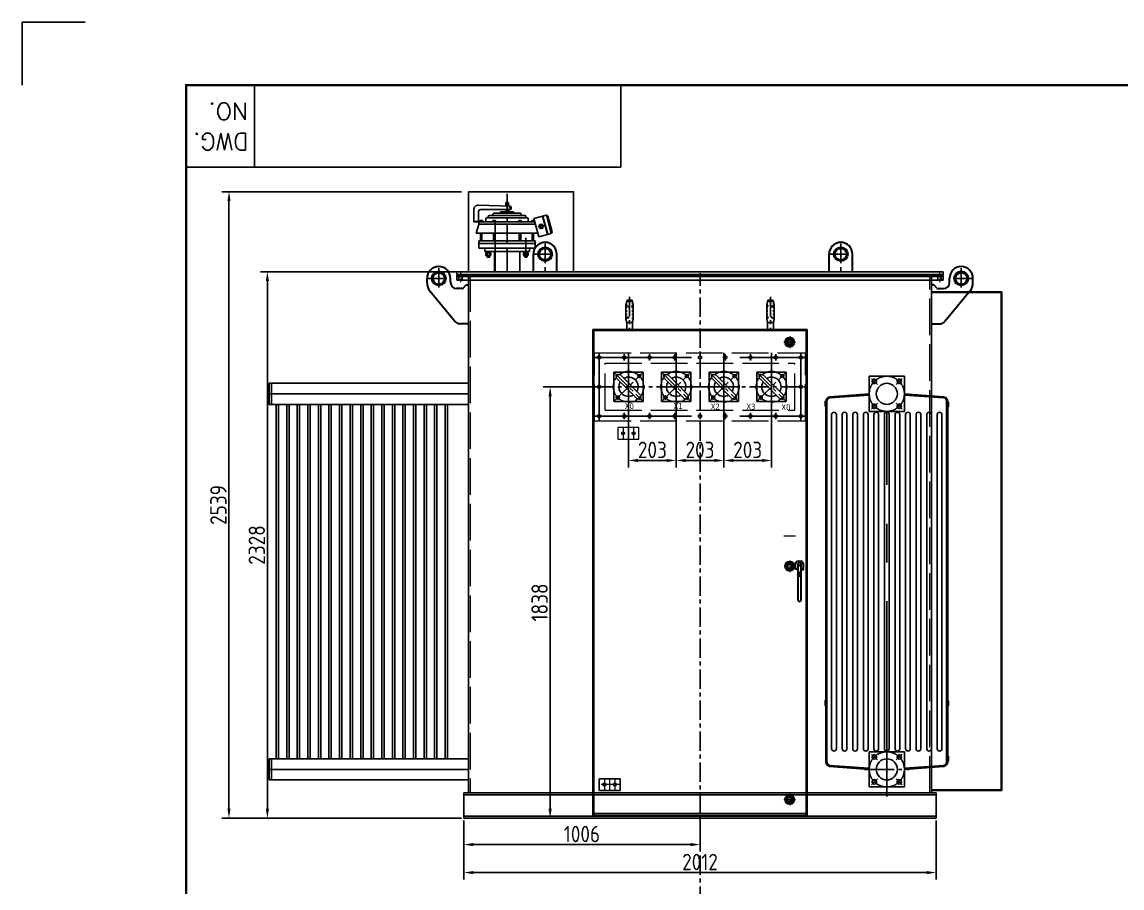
# Model space of a CAD drawing. Header units: millimetres. Extents: x 198976 to 421125, y -418833 to -203687.
# Drawn here: x 216176 to 220864, y -207377 to -203687 of the extents above; entities that cross this region are included whole.
import ezdxf

# ---------------------------------------------------------------- set-up
doc = ezdxf.new("R2010")
doc.units = ezdxf.units.MM
doc.header["$LTSCALE"] = 13
for name, pattern in [('4 点画线', [9, 6.25, -1.25, 0.25, -1.25]), ('ACAD_ISO02W100', [15, 12, -3]), ('ACAD_ISO03W100', [1.18, 0.47, -0.71]), ('ACAD_ISO10W100', [18, 12, -3, 0, -3]), ('CENTER', [50.8, 31.75, -6.35, 6.35, -6.35]), ('CENTERX2', [101.6, 63.5, -12.7, 12.7, -12.7]), ('DASHDOT', [1, 0.5, -0.25, 0, -0.25]), ('GEN7', [13.75, 9.75, -1.5, 1, -1.5]), ('HIDDEN', [9.525, 6.35, -3.175])]:
    doc.linetypes.add(name, pattern=pattern)
doc.layers.get('0').update_dxf_attribs({"color": 1, "linetype": 'CENTER'})
for name, color, linetype in [('1', 4, 'Continuous'), ('2', 3, 'Continuous'), ('3中心线层', 1, 'CENTER'), ('4', 2, 'HIDDEN'), ('7', 4, 'GEN7'), ('DASH_DOT_LINE', 255, 'DASHDOT'), ('THICK_LINE', 255, 'Continuous'), ('THIN_LINE', 255, 'Continuous')]:
    doc.layers.add(name, color=color, linetype=linetype)
doc.layers.add('paper', color=254, linetype='Continuous', plot=False)
doc.layers.add('标注、文本', color=3, linetype='Continuous', lineweight=25)
doc.styles.add('ROMANS', font='romans.shx', dxfattribs={"bigfont": 'whgtxt.shx'})
doc.styles.get("Standard").update_dxf_attribs({"font": 'gbenor.shx', "bigfont": 'gbcbig.shx'})
doc.styles.add('Tahoma$001', font='tahoma.ttf', dxfattribs={"height": 2.159784})
doc.dimstyles.new('1-15', dxfattribs={"dimscale": 20, "dimtxt": 3.5, "dimasz": 2, "dimexe": 1.5, "dimexo": 0.5, "dimgap": 0.5, "dimtad": 1, "dimtoh": 1, "dimdec": 1, "dimdsep": 46, "dimtxsty": 'Standard', "dimcen": 2.5, "dimclrd": 3, "dimclre": 3, "dimclrt": 3, "dimadec": 0, "dimazin": 2, "dimtfac": 1, "dimtdec": 1, "dimtmove": 0, "dimatfit": 2, "dimfxl": 1, "dimarcsym": 0})

# ---------------------------------------------------------------- blocks, each defined once
blk = doc.blocks.new('dddq')
at = {"layer": '1', "color": 1, "linetype": 'CENTERX2', "lineweight": -3, "ltscale": 0.1}
for p, q in [((111684.1, -192259.9), (111809.1, -192384.9)), ((111684.1, -192384.9), (111809.1, -192259.9))]:
    blk.add_line(p, q, dxfattribs=at)
blk.add_circle((111746.6, -192322.4), 65, dxfattribs=at)
at = {"layer": '标注、文本'}
for p, q in [((111684.1, -192259.9), (111809.1, -192259.9)), ((111684.1, -192384.9), (111684.1, -192259.9)), ((111693.6, -192360), (111784.2, -192269.4)), ((111787, -192272.2), (111784.2, -192269.4)), ((111809.1, -192259.9), (111809.1, -192384.9)), ((111709.1, -192375.5), (111799.7, -192284.9)), ((111799.7, -192284.9), (111796.9, -192282)), ((111693.6, -192360), (111696.4, -192362.8)), ((111809.1, -192384.9), (111684.1, -192384.9)), ((111706.3, -192372.6), (111709.1, -192375.5))]:
    blk.add_line(p, q, dxfattribs=at)
for centre in [(111700.7, -192276.5), (111792.6, -192368.4)]:
    blk.add_circle(centre, 7, dxfattribs=at)
for centre, radius, start, end in [((111792.6, -192276.5), 7, 307.3031, 142.6969), ((111746.6, -192322.4), 41, 60.5627, 209.4373), ((111746.6, -192322.4), 41, 240.5627, 29.4373), ((111700.7, -192368.4), 7, 127.3031, 322.6969)]:
    blk.add_arc(centre, radius, start, end, dxfattribs=at)
blk = doc.blocks.new('A$C3970166B')
at = {"layer": '标注、文本', "color": 4, "lineweight": 30}
for points in [[(20.3, 13.5), (18.6, 16.9), (16.1, 19.5), (12.7, 20.3), (9.3, 19.5), (6.8, 16.9), (5.1, 13.5), (6.8, 9.3), (9.3, 6.8), (12.7, 5.9), (16.1, 6.8), (18.6, 9.3)], [(19.5, 16.9), (12.7, 20.3), (5.9, 16.9), (5.9, 9.3), (12.7, 5.9), (19.5, 9.3)]]:
    blk.add_lwpolyline(points, close=True, dxfattribs=at)
for major_axis, ratio in [((0, 13.1), 0.967742), ((-11, 0), 0.961538)]:
    blk.add_ellipse((12.7, 13.1), major_axis=major_axis, ratio=ratio, start_param=0, end_param=6.283185, dxfattribs=at)
blk = doc.blocks.new('A$C33D96195')
at = {"layer": '标注、文本', "color": 4, "lineweight": 30}
for points in [[(30.5, 150.8), (27.9, 155.9), (24.1, 159.7), (19, 161), (14, 159.7), (10.2, 155.9), (7.6, 150.8), (10.2, 144.5), (14, 140.7), (19, 139.4), (24.1, 140.7), (27.9, 144.5)], [(29.2, 155.9), (19, 161), (8.9, 155.9), (8.9, 144.5), (19, 139.4), (29.2, 144.5)], [(67.3, 115.6), (66, 120.7), (59.7, 123.2), (54.6, 120.7), (52.1, 115.6), (54.6, 109.2), (59.7, 108), (66, 109.2)], [(66, 115.6), (63.5, 119.4), (59.7, 120.7), (55.9, 119.4), (54.6, 115.6), (55.9, 111.8), (59.7, 109.2), (63.5, 111.8)]]:
    blk.add_lwpolyline(points, close=True, dxfattribs=at)
for points in [[(54.6, 171.4), (49.5, 170.2), (45.7, 166.4), (43.2, 161.3)], [(53.3, 137.2), (43.2, 137.2), (43.2, 161.3)], [(67.3, 6.4), (67.3, 161.3), (64.8, 165.1), (59.7, 167.6), (55.9, 165.1), (53.3, 161.3), (55.9, 156.2), (59.7, 153.7), (64.8, 156.2), (67.3, 161.3)], [(53.3, 161.3), (53.3, 6.4)], [(54.6, 171.4), (66, 171.4)], [(76.2, 161.3), (74.9, 166.4), (71.1, 170.2), (66, 171.4)], [(76.2, 161.3), (76.2, 137.2), (66, 137.2), (76.2, 137.2), (76.2, 134.6), (66, 134.6)], [(53.3, 6.4), (55.9, 2.5), (59.7, 0), (64.8, 2.5), (67.3, 6.4)]]:
    blk.add_lwpolyline(points, dxfattribs=at)
for major_axis, ratio in [((0, 19.7), 0.967742), ((-16.5, 0), 0.961538)]:
    blk.add_ellipse((19, 150.2), major_axis=major_axis, ratio=ratio, start_param=0, end_param=6.283185, dxfattribs=at)
at = {"layer": '标注、文本', "xscale": 1.5, "yscale": 1.5, "zscale": 1.5}
blk.add_blockref('A$C3970166B', (0, 130.5), dxfattribs=at)
blk = doc.blocks.new('*D826')
at = {"layer": 'Defpoints', "color": 0, "transparency": 16777216}
for p in [(218059.5, -207079.2), (219065.5, -207079.2), (218059.5, -207191.6)]:
    blk.add_point(p, dxfattribs=at)
at = {"layer": '标注、文本', "color": 3, "lineweight": -2, "transparency": 16777216}
for p, q in [((218059.5, -207089.2), (218059.5, -207221.6)), ((219065.5, -207089.2), (219065.5, -207221.6)), ((219025.5, -207191.6), (218099.5, -207191.6))]:
    blk.add_line(p, q, dxfattribs=at)
at = {"layer": '标注、文本', "color": 3, "transparency": 16777216}
for points in [[(218099.5, -207184.9), (218099.5, -207198.3), (218059.5, -207191.6)], [(219025.5, -207184.9), (219025.5, -207198.3), (219065.5, -207191.6)]]:
    blk.add_solid(points, dxfattribs=at)
at = {"layer": '标注、文本', "color": 3, "transparency": 16777216, "insert": (218562.5, -207146.6), "char_height": 70, "attachment_point": 5}
blk.add_mtext('1006', dxfattribs=at)
blk = doc.blocks.new('*D827')
at = {"layer": 'Defpoints', "color": 0, "transparency": 16777216}
for p in [(218059.5, -207079.2), (220071.5, -207079.2), (220071.5, -207310.8)]:
    blk.add_point(p, dxfattribs=at)
at = {"layer": '标注、文本', "color": 3, "lineweight": -2, "transparency": 16777216}
for p, q in [((218059.5, -207089.2), (218059.5, -207340.8)), ((220071.5, -207089.2), (220071.5, -207340.8)), ((218099.5, -207310.8), (220031.5, -207310.8))]:
    blk.add_line(p, q, dxfattribs=at)
at = {"layer": '标注、文本', "color": 3, "transparency": 16777216}
for points in [[(218099.5, -207304.2), (218099.5, -207317.5), (218059.5, -207310.8)], [(220031.5, -207304.2), (220031.5, -207317.5), (220071.5, -207310.8)]]:
    blk.add_solid(points, dxfattribs=at)
at = {"layer": '标注、文本', "color": 3, "transparency": 16777216, "insert": (219065.5, -207265.8), "char_height": 70, "attachment_point": 5}
blk.add_mtext('2012', dxfattribs=at)
blk = doc.blocks.new('*D832')
at = {"layer": 'Defpoints', "color": 0, "transparency": 16777216}
for p in [(218696, -205241.2), (218426.9, -207079.2), (218696, -207079.2)]:
    blk.add_point(p, dxfattribs=at)
at = {"layer": '标注、文本', "color": 3, "lineweight": -2, "transparency": 16777216}
for p, q in [((218686, -205241.2), (218396.9, -205241.2)), ((218426.9, -205281.2), (218426.9, -207039.2)), ((218686, -207079.2), (218396.9, -207079.2))]:
    blk.add_line(p, q, dxfattribs=at)
at = {"layer": '标注、文本', "color": 3, "transparency": 16777216}
for points in [[(218420.2, -205281.2), (218433.5, -205281.2), (218426.9, -205241.2)], [(218420.2, -207039.2), (218433.5, -207039.2), (218426.9, -207079.2)]]:
    blk.add_solid(points, dxfattribs=at)
at = {"layer": '标注、文本', "color": 3, "transparency": 16777216, "insert": (218381.9, -206160.2), "char_height": 70, "attachment_point": 5, "rotation": 90}
blk.add_mtext('1838', dxfattribs=at)
blk = doc.blocks.new('*D833')
at = {"layer": 'Defpoints', "color": 0, "transparency": 16777216}
for p in [(218964, -205341.2), (219167, -205341.2), (219167, -205555.1)]:
    blk.add_point(p, dxfattribs=at)
at = {"layer": '标注、文本', "color": 3, "lineweight": -2, "transparency": 16777216}
for p, q in [((218964, -205351.2), (218964, -205585.1)), ((219167, -205351.2), (219167, -205585.1)), ((219004, -205555.1), (219127, -205555.1))]:
    blk.add_line(p, q, dxfattribs=at)
at = {"layer": '标注、文本', "color": 3, "transparency": 16777216}
for points in [[(219004, -205548.5), (219004, -205561.8), (218964, -205555.1)], [(219127, -205548.5), (219127, -205561.8), (219167, -205555.1)]]:
    blk.add_solid(points, dxfattribs=at)
at = {"layer": '标注、文本', "color": 3, "transparency": 16777216, "insert": (219065.5, -205510.1), "char_height": 70, "attachment_point": 5}
blk.add_mtext('203', dxfattribs=at)
blk = doc.blocks.new('*D834')
at = {"layer": 'Defpoints', "color": 0, "transparency": 16777216}
for p in [(218761, -205303.7), (218964, -205303.7), (218964, -205555.1)]:
    blk.add_point(p, dxfattribs=at)
at = {"layer": '标注、文本', "color": 3, "lineweight": -2, "transparency": 16777216}
for p, q in [((218761, -205313.7), (218761, -205585.1)), ((218964, -205313.7), (218964, -205585.1)), ((218801, -205555.1), (218924, -205555.1))]:
    blk.add_line(p, q, dxfattribs=at)
at = {"layer": '标注、文本', "color": 3, "transparency": 16777216}
for points in [[(218801, -205548.5), (218801, -205561.8), (218761, -205555.1)], [(218924, -205548.5), (218924, -205561.8), (218964, -205555.1)]]:
    blk.add_solid(points, dxfattribs=at)
at = {"layer": '标注、文本', "color": 3, "transparency": 16777216, "insert": (218862.5, -205510.1), "char_height": 70, "attachment_point": 5}
blk.add_mtext('203', dxfattribs=at)
blk = doc.blocks.new('*D835')
at = {"layer": 'Defpoints', "color": 0, "transparency": 16777216}
for p in [(219167, -205303.7), (219370, -205303.7), (219370, -205555.1)]:
    blk.add_point(p, dxfattribs=at)
at = {"layer": '标注、文本', "color": 3, "lineweight": -2, "transparency": 16777216}
for p, q in [((219167, -205313.7), (219167, -205585.1)), ((219370, -205313.7), (219370, -205585.1)), ((219207, -205555.1), (219330, -205555.1))]:
    blk.add_line(p, q, dxfattribs=at)
at = {"layer": '标注、文本', "color": 3, "transparency": 16777216}
for points in [[(219207, -205548.5), (219207, -205561.8), (219167, -205555.1)], [(219330, -205548.5), (219330, -205561.8), (219370, -205555.1)]]:
    blk.add_solid(points, dxfattribs=at)
at = {"layer": '标注、文本', "color": 3, "transparency": 16777216, "insert": (219268.5, -205510.1), "char_height": 70, "attachment_point": 5}
blk.add_mtext('203', dxfattribs=at)
blk = doc.blocks.new('YALISHIYFANGFAF')
at = {"layer": '1'}
for p, q in [((58212.8, -167523.5), (58211.3, -167523.5)), ((58211.3, -167535.9), (58211.3, -167523.5)), ((58212.8, -167535.9), (58212.8, -167523.5)), ((58207.4, -167528.9), (58207.4, -167525.5)), ((58209.1, -167528.9), (58207.4, -167528.9)), ((58207.4, -167533.9), (58207.4, -167530.5)), ((58207.4, -167530.5), (58209.1, -167530.5)), ((58211.3, -167524.7), (58208.2, -167524.7)), ((58211.3, -167534.7), (58208.2, -167534.7)), ((58209.1, -167530.5), (58209.1, -167528.9)), ((58211.3, -167534.7), (58211.3, -167524.7)), ((58212.8, -167535.9), (58211.3, -167535.9)), ((58293.6, -167526.7), (58261.6, -167526.7)), ((58293.6, -167532.7), (58261.6, -167532.7)), ((58207.4, -167583.9), (58207.4, -167580.5)), ((58209.1, -167583.9), (58207.4, -167583.9)), ((58207.4, -167588.9), (58207.4, -167585.5)), ((58207.4, -167585.5), (58209.1, -167585.5)), ((58211.3, -167579.7), (58208.2, -167579.7)), ((58211.3, -167589.7), (58208.2, -167589.7)), ((58209.1, -167585.5), (58209.1, -167583.9)), ((58212.8, -167578.5), (58211.3, -167578.5)), ((58211.3, -167590.9), (58211.3, -167578.5)), ((58211.3, -167589.7), (58211.3, -167579.7)), ((58212.8, -167590.9), (58211.3, -167590.9)), ((58212.8, -167590.9), (58212.8, -167578.5)), ((58293.6, -167581.7), (58261.6, -167581.7)), ((58293.6, -167587.7), (58261.6, -167587.7)), ((58207.4, -167690.5), (58207.4, -167693.9)), ((58207.4, -167693.9), (58209.1, -167693.9)), ((58209.1, -167695.5), (58207.4, -167695.5)), ((58207.4, -167695.5), (58207.4, -167698.9)), ((58211.3, -167689.7), (58208.2, -167689.7)), ((58211.3, -167699.7), (58208.2, -167699.7)), ((58209.1, -167693.9), (58209.1, -167695.5)), ((58212.8, -167688.5), (58211.3, -167688.5)), ((58211.3, -167688.5), (58211.3, -167700.9)), ((58211.3, -167689.7), (58211.3, -167699.7)), ((58212.8, -167700.9), (58211.3, -167700.9)), ((58212.8, -167688.5), (58212.8, -167700.9)), ((58293.6, -167691.7), (58261.6, -167691.7)), ((58293.6, -167697.7), (58261.6, -167697.7)), ((58207.4, -167745.5), (58207.4, -167748.9)), ((58207.4, -167748.9), (58209.1, -167748.9)), ((58209.1, -167750.5), (58207.4, -167750.5)), ((58207.4, -167750.5), (58207.4, -167753.9)), ((58211.3, -167744.7), (58208.2, -167744.7)), ((58211.3, -167754.7), (58208.2, -167754.7)), ((58209.1, -167748.9), (58209.1, -167750.5)), ((58212.8, -167743.5), (58211.3, -167743.5)), ((58211.3, -167743.5), (58211.3, -167755.9)), ((58211.3, -167744.7), (58211.3, -167754.7)), ((58212.8, -167755.9), (58211.3, -167755.9)), ((58212.8, -167743.5), (58212.8, -167755.9)), ((58293.6, -167746.7), (58261.6, -167746.7)), ((58293.6, -167752.7), (58261.6, -167752.7))]:
    blk.add_line(p, q, dxfattribs=at)
at = {"layer": '1', "color": 1, "linetype": 'CENTERX2', "lineweight": -3, "ltscale": 0.1}
blk.add_line((58094, -167639.7), (58319.7, -167639.7), dxfattribs=at)
at = {"layer": '1'}
for centre, start, end in [((58208.2, -167525.5), 90, 180), ((58208.2, -167533.9), 180, 270), ((58208.2, -167580.5), 90, 180), ((58208.2, -167588.9), 180, 270), ((58208.2, -167690.5), 90, 180), ((58208.2, -167698.9), 180, 270), ((58208.2, -167745.5), 90, 180), ((58208.2, -167753.9), 180, 270)]:
    blk.add_arc(centre, 0.8, start, end, dxfattribs=at)
at = {"layer": '2'}
for p, q in [((58293.6, -167527.2), (58261.6, -167527.2)), ((58293.6, -167532.2), (58261.6, -167532.2)), ((58293.6, -167582.2), (58261.6, -167582.2)), ((58293.6, -167587.2), (58261.6, -167587.2)), ((58293.6, -167692.2), (58261.6, -167692.2)), ((58293.6, -167697.2), (58261.6, -167697.2)), ((58293.6, -167747.2), (58261.6, -167747.2)), ((58293.6, -167752.2), (58261.6, -167752.2))]:
    blk.add_line(p, q, dxfattribs=at)
at = {"layer": 'DASH_DOT_LINE', "color": 1, "linetype": 'DASHDOT'}
for p, q in [((58224.7, -167496.9), (58240.7, -167492.6)), ((58230.6, -167486.8), (58234.9, -167502.8))]:
    blk.add_line(p, q, dxfattribs=at)
at = {"layer": 'THICK_LINE', "color": 95, "linetype": 'Continuous'}
for p, q in [((58230.1, -167485.2), (58223.1, -167492.2)), ((58223.1, -167492.2), (58225.7, -167501.8)), ((58225.7, -167501.8), (58235.3, -167504.4)), ((58239.7, -167487.8), (58230.1, -167485.2)), ((58235.3, -167504.4), (58242.3, -167497.3)), ((58242.3, -167497.3), (58239.7, -167487.8))]:
    blk.add_line(p, q, dxfattribs=at)
for radius in [8.6, 6]:
    blk.add_circle((58232.7, -167494.8), radius, dxfattribs=at)
at = {"layer": 'THIN_LINE', "color": 7, "linetype": 'Continuous'}
blk.add_arc((58232.7, -167494.8), 5.1, 105, 15, dxfattribs=at)
at = {"layer": '标注、文本'}
for p, q in [((58262.6, -167451.7), (58185.3, -167472.4)), ((58185.3, -167472.4), (58199.5, -167525.5)), ((58256.4, -167448.2), (58188.8, -167466.3)), ((58266.5, -167466.2), (58189.2, -167486.9)), ((58267, -167468.1), (58189.7, -167488.8)), ((58276.8, -167504.8), (58262.6, -167451.7)), ((58199.5, -167525.5), (58276.8, -167504.8)), ((58217.8, -167519.7), (58221.4, -167519.7)), ((58222.8, -167519.7), (58222.8, -167759.7)), ((58224, -167519.1), (58261.6, -167508.7)), ((58261.6, -167508.7), (58261.6, -167770.7)), ((58293.6, -167519.7), (58293.6, -167759.7)), ((58293.6, -167519.7), (58306.1, -167519.7)), ((58306.1, -167519.7), (58306.1, -167759.7)), ((58186.1, -167564.7), (58186.1, -167714.7)), ((58191.1, -167559.7), (58196.1, -167559.7)), ((58196.1, -167554.7), (58196.1, -167724.7)), ((58201.1, -167549.7), (58207.8, -167549.7)), ((58212.8, -167524.7), (58212.8, -167544.7)), ((58212.8, -167544.7), (58212.8, -167734.7)), ((58171.1, -167614.7), (58171.1, -167664.7)), ((58176.1, -167584.7), (58176.1, -167694.7)), ((58176.1, -167609.7), (58176.1, -167609.7)), ((58181.1, -167579.7), (58186.1, -167579.7)), ((58131.1, -167633.7), (58131.1, -167645.7)), ((58131.1, -167633.7), (58146.5, -167633.7)), ((58131.1, -167645.7), (58146.1, -167645.7)), ((58146.8, -167624.7), (58141.8, -167761.3)), ((58159.1, -167622.7), (58148.8, -167622.7)), ((58161.1, -167624.7), (58161.1, -167752)), ((58161.1, -167633.7), (58171.1, -167633.7)), ((58161.1, -167645.7), (58171.1, -167645.7)), ((58176.1, -167669.7), (58176.1, -167669.7)), ((58181.1, -167699.7), (58186.1, -167699.7)), ((58191.1, -167719.7), (58196.1, -167719.7)), ((58201.1, -167729.7), (58207.8, -167729.7)), ((58211.3, -167755.9), (58211.3, -167782)), ((58212.8, -167734.7), (58212.8, -167754.7)), ((58212.8, -167754.7), (58212.8, -167782)), ((58161.8, -167782), (58212.8, -167782)), ((58171.1, -167762), (58212.8, -167762)), ((58217.8, -167759.7), (58221.4, -167759.7)), ((58224, -167760.4), (58261.6, -167770.7)), ((58293.6, -167759.7), (58306.1, -167759.7))]:
    blk.add_line(p, q, dxfattribs=at)
blk.add_circle((58153.3, -167627.7), 2, dxfattribs=at)
for centre, radius, start, end in [((58190.1, -167471.1), 5, 105, 195), ((58257.7, -167453), 5, 15, 105), ((58217.8, -167524.7), 5, 90, 180), ((58221.4, -167514.7), 5, 270, 300.3624), ((58191.1, -167564.7), 5, 90, 180), ((58201.1, -167554.7), 5, 90, 180), ((58207.8, -167544.7), 5, 270, 0), ((58176.1, -167614.7), 5, 90, 180), ((58181.1, -167584.7), 5, 90, 180), ((58148.8, -167624.7), 2, 90, 177.8983), ((58159.1, -167624.7), 2, 0, 90), ((58176.1, -167664.7), 5, 180, 270), ((58181.1, -167694.7), 5, 180, 270), ((58171.1, -167752), 10, 180, 270), ((58191.1, -167714.7), 5, 180, 270), ((58201.1, -167724.7), 5, 180, 270), ((58207.8, -167734.7), 5, 360, 90), ((58217.8, -167754.7), 5, 180, 270), ((58161.8, -167762), 20, 177.8983, 270), ((58221.4, -167764.7), 5, 59.6376, 90)]:
    blk.add_arc(centre, radius, start, end, dxfattribs=at)
blk = doc.blocks.new('*D836')
at = {"layer": 'Defpoints', "color": 0, "transparency": 16777216}
for p in [(217222, -204751.2), (218079.5, -204751.2), (218059.5, -207079.2)]:
    blk.add_point(p, dxfattribs=at)
at = {"layer": '标注、文本', "color": 3, "lineweight": -2, "transparency": 16777216}
for p, q in [((218069.5, -204751.2), (217192, -204751.2)), ((217222, -207039.2), (217222, -204791.2)), ((218049.5, -207079.2), (217192, -207079.2))]:
    blk.add_line(p, q, dxfattribs=at)
at = {"layer": '标注、文本', "color": 3, "transparency": 16777216}
for points in [[(217215.4, -204791.2), (217228.7, -204791.2), (217222, -204751.2)], [(217215.4, -207039.2), (217228.7, -207039.2), (217222, -207079.2)]]:
    blk.add_solid(points, dxfattribs=at)
at = {"layer": '标注、文本', "color": 3, "transparency": 16777216, "insert": (217177, -205915.2), "char_height": 70, "attachment_point": 5, "rotation": 90}
blk.add_mtext('2328', dxfattribs=at)
blk = doc.blocks.new('*D837')
at = {"layer": 'Defpoints', "color": 0, "transparency": 16777216}
for p in [(217058.4, -204410.1), (218059.5, -204410.1), (218059.5, -207079.2)]:
    blk.add_point(p, dxfattribs=at)
at = {"layer": '标注、文本', "color": 3, "lineweight": -2, "transparency": 16777216}
for p, q in [((218049.5, -204410.1), (217028.4, -204410.1)), ((217058.4, -207039.2), (217058.4, -204450.1)), ((218049.5, -207079.2), (217028.4, -207079.2))]:
    blk.add_line(p, q, dxfattribs=at)
at = {"layer": '标注、文本', "color": 3, "transparency": 16777216}
for points in [[(217051.7, -204450.1), (217065, -204450.1), (217058.4, -204410.1)], [(217051.7, -207039.2), (217065, -207039.2), (217058.4, -207079.2)]]:
    blk.add_solid(points, dxfattribs=at)
at = {"layer": '标注、文本', "color": 3, "transparency": 16777216, "insert": (217013.4, -205744.6), "char_height": 70, "attachment_point": 5, "rotation": 90}
blk.add_mtext('2539', dxfattribs=at)

msp = doc.modelspace()

# ---------------------------------------------------------------- linework, layer by layer
at = {"ltscale": 2}
for p, q in [((218193.33, -204533.21), (218193.33, -204751.21)), ((218323.33, -204606.21), (218323.33, -204688.71))]:
    msp.add_line(p, q, dxfattribs=at)
at = {"layer": '1', "color": 1, "linetype": 'CENTERX2', "lineweight": -3, "ltscale": 0.1}
for p, q in [((218405.49, -204632.21), (218405.49, -204751.21)), ((219665.49, -204632.21), (219665.49, -204751.21)), ((218355.49, -204676.18), (218455.49, -204676.18)), ((219615.49, -204676.18), (219715.49, -204676.18)), ((217952.49, -204735.36), (217952.49, -204823.3)), ((220178.49, -204735.36), (220178.49, -204823.3)), ((217902.49, -204779.33), (218002.49, -204779.33)), ((219065.49, -207452.32), (219065.49, -204756.94)), ((220228.49, -204779.33), (220128.49, -204779.33)), ((218765.49, -204858.55), (218765.49, -204997.21)), ((219365.49, -204858.55), (219365.49, -204997.21)), ((218615.99, -205241.21), (219514.99, -205241.21)), ((218963.99, -205241.21), (219166.99, -205241.21))]:
    msp.add_line(p, q, dxfattribs=at)
at = {"layer": '1'}
for p, q in [((218346.33, -204651.21), (218140.33, -204651.21)), ((218148.33, -204651.21), (218148.33, -204665.21)), ((218148.33, -204665.21), (218338.33, -204665.21)), ((218151.33, -204665.21), (218175.33, -204665.21)), ((218151.33, -204666.46), (218151.33, -204665.21)), ((218175.33, -204666.46), (218151.33, -204666.46)), ((218151.33, -204666.46), (218152.58, -204667.71)), ((218174.08, -204667.71), (218152.58, -204667.71)), ((218152.94, -204671.61), (218154.33, -204670.81)), ((218152.94, -204671.61), (218152.94, -204680.8)), ((218152.94, -204680.8), (218154.33, -204681.61)), ((218154.13, -204670.81), (218154.13, -204667.71)), ((218162.71, -204667.71), (218154.13, -204667.71)), ((218154.33, -204670.81), (218154.13, -204670.81)), ((218154.33, -204670.81), (218172.33, -204670.81)), ((218154.33, -204681.61), (218172.33, -204681.61)), ((218157.33, -204681.61), (218157.33, -204687.63)), ((218169.33, -204687.63), (218157.33, -204687.63)), ((218157.33, -204687.63), (218158.41, -204688.71)), ((218158.14, -204671.61), (218158.14, -204680.8)), ((218168.26, -204688.71), (218158.41, -204688.71)), ((218162.71, -204667.71), (218161.71, -204670.81)), ((218163.95, -204667.71), (218162.95, -204670.81)), ((218172.53, -204667.71), (218163.95, -204667.71)), ((218168.26, -204688.71), (218169.33, -204687.63)), ((218168.53, -204671.61), (218168.53, -204680.8)), ((218169.33, -204681.61), (218169.33, -204687.63)), ((218172.53, -204670.81), (218172.33, -204670.81)), ((218173.73, -204671.61), (218172.33, -204670.81)), ((218173.73, -204680.8), (218172.33, -204681.61)), ((218172.53, -204667.71), (218172.53, -204670.81)), ((218173.73, -204671.61), (218173.73, -204680.8)), ((218175.33, -204666.46), (218174.08, -204667.71)), ((218175.33, -204665.21), (218175.33, -204666.46)), ((218189.33, -204665.21), (218189.33, -204751.21)), ((218297.33, -204665.21), (218297.33, -204751.21)), ((218335.33, -204665.21), (218311.33, -204665.21)), ((218311.33, -204665.21), (218311.33, -204666.46)), ((218311.33, -204666.46), (218335.33, -204666.46)), ((218311.33, -204666.46), (218312.58, -204667.71)), ((218312.58, -204667.71), (218334.08, -204667.71)), ((218312.94, -204671.61), (218314.33, -204670.81)), ((218312.94, -204671.61), (218312.94, -204680.8)), ((218312.94, -204680.8), (218314.33, -204681.61)), ((218314.13, -204667.71), (218322.71, -204667.71)), ((218314.13, -204667.71), (218314.13, -204670.81)), ((218314.13, -204670.81), (218314.33, -204670.81)), ((218332.33, -204670.81), (218314.33, -204670.81)), ((218332.33, -204681.61), (218314.33, -204681.61)), ((218317.33, -204681.61), (218317.33, -204687.63)), ((218317.33, -204687.63), (218329.33, -204687.63)), ((218318.41, -204688.71), (218317.33, -204687.63)), ((218318.14, -204671.61), (218318.14, -204680.8)), ((218318.41, -204688.71), (218328.26, -204688.71)), ((218322.71, -204667.71), (218323.72, -204670.81)), ((218323.95, -204667.71), (218324.96, -204670.81)), ((218323.95, -204667.71), (218332.53, -204667.71)), ((218329.33, -204687.63), (218328.26, -204688.71)), ((218328.53, -204671.61), (218328.53, -204680.8)), ((218329.33, -204681.61), (218329.33, -204687.63)), ((218332.33, -204670.81), (218332.53, -204670.81)), ((218333.73, -204671.61), (218332.33, -204670.81)), ((218333.73, -204680.8), (218332.33, -204681.61)), ((218332.53, -204670.81), (218332.53, -204667.71)), ((218333.73, -204671.61), (218333.73, -204680.8)), ((218335.33, -204666.46), (218334.08, -204667.71)), ((218335.33, -204666.46), (218335.33, -204665.21)), ((218338.33, -204665.21), (218338.33, -204651.21)), ((219786.49, -205196.21), (219936.49, -205196.21)), ((219786.49, -205196.21), (219786.49, -205346.21)), ((219936.49, -205196.21), (219936.49, -205346.21)), ((219786.49, -205271.21), (219618.88, -205283.4)), ((219786.49, -205276.25), (219619.36, -205288.37)), ((220104.11, -205283.4), (219936.49, -205271.21)), ((220103.46, -205288.36), (219936.49, -205276.25)), ((217259.51, -205316.21), (217259.51, -206826.21)), ((217269.51, -205316.21), (217269.51, -206826.21)), ((217304.51, -205316.21), (217304.51, -206826.21)), ((217314.51, -205316.21), (217314.51, -206826.21)), ((217349.51, -205316.21), (217349.51, -206826.21)), ((217359.51, -205316.21), (217359.51, -206826.21)), ((217394.51, -205316.21), (217394.51, -206826.21)), ((217404.51, -205316.21), (217404.51, -206826.21)), ((217439.51, -205316.21), (217439.51, -206826.21)), ((217449.51, -205316.21), (217449.51, -206826.21)), ((217484.51, -205316.21), (217484.51, -206826.21)), ((217494.51, -205316.21), (217494.51, -206826.21)), ((217529.51, -205316.21), (217529.51, -206826.21)), ((217539.51, -205316.21), (217539.51, -206826.21)), ((217574.51, -205316.21), (217574.51, -206826.21)), ((217584.51, -205316.21), (217584.51, -206826.21)), ((217619.51, -205316.21), (217619.51, -206826.21)), ((217629.51, -205316.21), (217629.51, -206826.21)), ((217664.51, -205316.21), (217664.51, -206826.21)), ((217674.51, -205316.21), (217674.51, -206826.21)), ((217709.51, -205316.21), (217709.51, -206826.21)), ((217719.51, -205316.21), (217719.51, -206826.21)), ((217754.51, -205316.21), (217754.51, -206826.21)), ((217764.51, -205316.21), (217764.51, -206826.21)), ((217799.51, -205316.21), (217799.51, -206826.21)), ((217809.51, -205316.21), (217809.51, -206826.21)), ((217844.51, -205316.21), (217844.51, -206826.21)), ((217854.51, -205316.21), (217854.51, -206826.21)), ((217889.51, -205316.21), (217889.51, -206826.21)), ((217899.51, -205316.21), (217899.51, -206826.21)), ((217934.51, -205316.21), (217934.51, -206826.21)), ((217944.51, -205316.21), (217944.51, -206826.21)), ((217979.51, -205316.21), (217979.51, -206826.21)), ((217989.51, -205316.21), (217989.51, -206826.21)), ((219601.49, -205323.74), (219601.49, -206838.64)), ((219606.49, -205303.78), (219606.49, -206838.64)), ((219786.49, -205346.21), (219936.49, -205346.21)), ((220116.49, -205303.78), (220116.49, -206838.64)), ((220121.49, -205326.29), (220121.49, -206838.64)), ((219626.49, -205359.3), (219626.49, -206783.11)), ((219646.49, -205359.3), (219646.49, -206783.11)), ((219671.49, -205359.3), (219671.49, -206783.11)), ((219691.49, -205359.3), (219691.49, -206783.11)), ((219716.49, -205359.3), (219716.49, -206783.11)), ((219736.49, -205359.3), (219736.49, -206783.11)), ((219761.49, -205359.3), (219761.49, -206783.11)), ((219781.49, -205359.3), (219781.49, -206783.11)), ((219806.49, -205359.3), (219806.49, -206783.11)), ((219826.49, -205359.3), (219826.49, -206783.11)), ((219851.49, -205359.3), (219851.49, -206783.11)), ((219871.49, -205359.3), (219871.49, -206783.11)), ((219896.49, -205359.3), (219896.49, -206783.11)), ((219916.49, -205359.3), (219916.49, -206783.11)), ((219941.49, -205359.3), (219941.49, -206783.11)), ((219961.49, -205359.3), (219961.49, -206783.11)), ((219986.49, -205359.3), (219986.49, -206783.11)), ((220006.49, -205359.3), (220006.49, -206783.11)), ((220031.49, -205359.3), (220031.49, -206783.11)), ((220051.49, -205359.3), (220051.49, -206783.11)), ((220076.49, -205359.3), (220076.49, -206783.11)), ((220096.49, -205359.3), (220096.49, -206783.11)), ((219786.49, -206796.21), (219936.49, -206796.21)), ((219786.49, -206796.21), (219786.49, -206946.21)), ((219936.49, -206796.21), (219936.49, -206946.21)), ((219617.71, -206858.93), (219786.49, -206871.21)), ((219618.59, -206853.98), (219786.49, -206866.16)), ((220103.46, -206854.05), (219936.49, -206866.16)), ((220104.1, -206858.95), (219936.49, -206871.21)), ((219786.49, -206946.21), (219936.49, -206946.21))]:
    msp.add_line(p, q, dxfattribs=at)
at = {"layer": '1', "color": 1, "linetype": 'CENTERX2', "lineweight": -3}
for p, q in [((219821.15, -205230.86), (219796.1, -205205.81)), ((219901.84, -205230.86), (219926.89, -205205.81)), ((219821.15, -205311.55), (219796.1, -205336.6)), ((219861.49, -206980.21), (219861.49, -205346.21)), ((219901.84, -205311.55), (219926.89, -205336.6)), ((219821.15, -206830.86), (219796.1, -206805.81)), ((219901.84, -206830.86), (219926.89, -206805.81)), ((219821.15, -206911.55), (219796.1, -206936.6)), ((219901.84, -206911.55), (219926.89, -206936.6))]:
    msp.add_line(p, q, dxfattribs=at)
at = {"layer": '1', "ltscale": 4}
for p, q in [((217229.51, -205316.21), (217229.51, -205226.21)), ((218079.49, -205226.21), (217229.51, -205226.21)), ((217239.51, -205316.21), (217239.51, -205226.21)), ((218079.49, -205316.21), (217229.51, -205316.21)), ((218079.49, -206826.21), (217229.51, -206826.21)), ((217229.51, -206826.21), (217229.51, -206916.21)), ((217239.51, -206826.21), (217239.51, -206916.21)), ((218079.49, -206916.21), (217229.51, -206916.21))]:
    msp.add_line(p, q, dxfattribs=at)
at = {"layer": '1', "const_width": 9.42}
msp.add_lwpolyline([(216876.05, -211383.37), (227209.49, -211383.37), (227209.49, -203956.21), (216876.05, -203956.21), (216876.05, -211383.37)], dxfattribs=at)
at = {"layer": '1'}
for points in [[(219601.49, -205303.74), (219598.49, -205303.74), (219598.49, -205323.74), (219601.49, -205323.74)], [(220124.49, -205306.29), (220121.49, -205306.29), (220121.49, -205326.29), (220124.49, -205326.29)], [(219601.49, -206578.86), (219598.49, -206578.86), (219598.49, -206598.86), (219601.49, -206598.86)], [(220124.49, -206578.86), (220121.49, -206578.86), (220121.49, -206598.86), (220124.49, -206598.86)], [(220124.49, -206836.12), (220121.49, -206836.12), (220121.49, -206816.12), (220124.49, -206816.12)]]:
    msp.add_lwpolyline(points, close=True, dxfattribs=at)
at = {"layer": '1', "color": 1, "linetype": 'CENTERX2', "lineweight": -3}
for centre in [(219861.49, -205271.21), (219861.49, -206871.21)]:
    msp.add_circle(centre, 75, dxfattribs=at)
at = {"layer": '1'}
for centre, radius in [((219808.46, -205218.17), 9.5), ((219914.52, -205218.17), 9.5), ((219861.49, -205271.21), 45), ((219808.46, -205324.24), 9.5), ((219914.52, -205324.24), 9.5), ((219808.46, -206818.17), 9.5), ((219861.49, -206871.21), 45), ((219914.52, -206818.17), 9.5), ((219808.46, -206924.24), 9.5), ((219914.52, -206924.24), 9.5)]:
    msp.add_circle(centre, radius, dxfattribs=at)
for centre, radius, start, end in [((218155.54, -204675.4), 4.6, 55.56153, 115.56153), ((218155.54, -204677.01), 4.6, 244.43847, 304.43847), ((218163.33, -204687.98), 17.17, 72.38303, 107.61697), ((218163.33, -204664.43), 17.17, 252.38303, 287.61697), ((218171.13, -204675.4), 4.6, 64.43847, 124.43847), ((218171.13, -204677.01), 4.6, 235.56153, 295.56153), ((218315.54, -204675.4), 4.6, 55.56153, 115.56153), ((218315.54, -204677.01), 4.6, 244.43847, 304.43847), ((218323.33, -204687.98), 17.17, 72.38303, 107.61697), ((218323.33, -204664.43), 17.17, 252.38303, 287.61697), ((218331.13, -204675.4), 4.6, 64.43847, 124.43847), ((218331.13, -204677.01), 4.6, 235.56153, 295.56153), ((219622.63, -205304.21), 21.14, 100.22256, 178.8366), ((219622.68, -205304.22), 16.2, 101.83421, 178.41698), ((220100.35, -205304.21), 16.15, 1.53239, 78.87253), ((220100.36, -205304.2), 21.14, 1.15935, 79.78149), ((219636.49, -205359.3), 10, 0, 180), ((219681.49, -205359.3), 10, 0, 180), ((219726.49, -205359.3), 10, 0, 180), ((219771.49, -205359.3), 10, 0, 180), ((219816.49, -205359.3), 10, 0, 180), ((219861.49, -205359.3), 10, 0, 180), ((219906.49, -205359.3), 10, 0, 180), ((219951.49, -205359.3), 10, 0, 180), ((219996.49, -205359.3), 10, 0, 180), ((220041.49, -205359.3), 10, 0, 180), ((220086.49, -205359.3), 10, 0, 180), ((219636.49, -206783.11), 10, 180, 0), ((219681.49, -206783.11), 10, 180, 0), ((219726.49, -206783.11), 10, 180, 0), ((219771.49, -206783.11), 10, 180, 0), ((219816.49, -206783.11), 10, 180, 0), ((219861.49, -206783.11), 10, 180, 0), ((219906.49, -206783.11), 10, 180, 0), ((219951.49, -206783.11), 10, 180, 0), ((219996.49, -206783.11), 10, 180, 0), ((220041.49, -206783.11), 10, 180, 0), ((220086.49, -206783.11), 10, 180, 0), ((219623.01, -206838.06), 21.53, 181.52341, 255.74959), ((219623, -206838.07), 16.52, 181.9696, 254.51304), ((220100.35, -206838.2), 16.15, 281.12747, 358.46761), ((220100.49, -206838.26), 21, 279.89497, 358.97371)]:
    msp.add_arc(centre, radius, start, end, dxfattribs=at)
at = {"layer": '2'}
for p, q in [((217166.67, -203956.21), (217166.67, -204306.04)), ((218727.76, -203956.21), (218727.76, -204306.04)), ((216876.05, -204306.04), (218727.76, -204306.04)), ((218158.41, -204681.61), (218158.41, -204688.71)), ((218168.26, -204681.61), (218168.26, -204688.71)), ((218318.41, -204681.61), (218318.41, -204688.71)), ((218328.26, -204681.61), (218328.26, -204688.71))]:
    msp.add_line(p, q, dxfattribs=at)
at = {"layer": '3中心线层', "ltscale": 40}
for p, q in [((217229.51, -205271.21), (218079.49, -205271.21)), ((218079.49, -206871.21), (217229.51, -206871.21))]:
    msp.add_line(p, q, dxfattribs=at)
at = {"layer": '4', "color": 1, "ltscale": 5}
for p, q in [((218635.49, -205386.21), (218635.49, -205096.21)), ((218742.99, -205102.71), (218742.99, -205129.71)), ((218760.99, -205386.21), (218760.99, -205097.24)), ((218850.49, -205102.71), (218850.49, -205129.71)), ((218957.99, -205102.71), (218957.99, -205129.71)), ((218963.99, -205385.17), (218963.99, -205097.24)), ((219065.49, -205102.71), (219065.49, -205129.71)), ((219166.99, -205385.17), (219166.99, -205097.24)), ((219172.99, -205102.71), (219172.99, -205129.71)), ((219280.49, -205102.71), (219280.49, -205129.71)), ((219369.99, -205386.21), (219369.99, -205097.24)), ((219387.99, -205102.71), (219387.99, -205129.71)), ((219495.49, -205386.21), (219495.49, -205096.21)), ((219495.49, -205102.71), (219495.49, -205129.71)), ((218615.99, -205116.21), (219514.99, -205116.21)), ((218615.99, -205116.21), (219514.99, -205116.21)), ((218635.49, -205227.71), (218635.49, -205254.71)), ((219495.49, -205227.71), (219495.49, -205254.71)), ((218615.99, -205366.21), (219514.99, -205366.21)), ((218742.99, -205379.71), (218742.99, -205352.71)), ((218850.49, -205379.71), (218850.49, -205352.71)), ((218957.99, -205379.71), (218957.99, -205352.71)), ((219065.49, -205379.71), (219065.49, -205352.71)), ((219172.99, -205379.71), (219172.99, -205352.71)), ((219280.49, -205379.71), (219280.49, -205352.71)), ((219387.99, -205379.71), (219387.99, -205352.71)), ((219495.49, -205379.71), (219495.49, -205352.71))]:
    msp.add_line(p, q, dxfattribs=at)
at = {"layer": '7', "color": 1}
for p, q in [((219861.49, -206986.6), (219861.49, -206779.72)), ((219766.44, -206871.21), (219956.55, -206871.21))]:
    msp.add_line(p, q, dxfattribs=at)
at = {"layer": 'paper'}
for q in [(216176.39, -203956.21), (216445.49, -203687.11)]:
    msp.add_line((216176.39, -203687.11), q, dxfattribs=at)
at = {"layer": '标注、文本'}
for p, q in [((218123.33, -204631.21), (218123.33, -204651.21)), ((218363.33, -204631.21), (218363.33, -204651.21)), ((218405.49, -204620.58), (218405.49, -204620.58)), ((219665.49, -204620.58), (219665.49, -204620.58)), ((218123.33, -204651.21), (218363.33, -204651.21)), ((218243.33, -204651.21), (218243.33, -204751.21)), ((217952.49, -204729.34), (217952.49, -204729.34)), ((220101.49, -204751.21), (218029.49, -204751.21)), ((218029.49, -204763.21), (218029.49, -204751.21)), ((220101.49, -204763.21), (218029.49, -204763.21)), ((218029.49, -204768.21), (218029.49, -204771.21)), ((218029.49, -204768.21), (218029.49, -204771.21)), ((220098.49, -204771.21), (218029.49, -204771.21)), ((218029.49, -204771.21), (218029.49, -204787.21)), ((218029.49, -204771.21), (218029.49, -204787.21)), ((220101.49, -204787.21), (218029.49, -204787.21)), ((220098.49, -204765.21), (218032.48, -204765.21)), ((218035.49, -204768.21), (218035.49, -204771.21)), ((218035.49, -204768.21), (218035.49, -204771.21)), ((218037.49, -204771.21), (218037.49, -204787.21)), ((218037.49, -204771.21), (218037.49, -204787.21)), ((218051.49, -204771.21), (218051.49, -204787.21)), ((218051.49, -204771.21), (218051.49, -204787.21)), ((218053.49, -204768.21), (218053.49, -204771.21)), ((218053.49, -204768.21), (218053.49, -204771.21)), ((218059.49, -204768.21), (218059.49, -204771.21)), ((218059.49, -204768.21), (218059.49, -204771.21)), ((218079.49, -204765.21), (218079.49, -206971.21)), ((220051.49, -206971.21), (220051.49, -204765.21)), ((220071.49, -204768.21), (220071.49, -204771.21)), ((220071.49, -204768.21), (220071.49, -204771.21)), ((220077.49, -204768.21), (220077.49, -204771.21)), ((220077.49, -204768.21), (220077.49, -204771.21)), ((220079.49, -204771.21), (220079.49, -204787.21)), ((220079.49, -204771.21), (220079.49, -204787.21)), ((220093.49, -204771.21), (220093.49, -204787.21)), ((220093.49, -204771.21), (220093.49, -204787.21)), ((220095.49, -204768.21), (220095.49, -204771.21)), ((220095.49, -204768.21), (220095.49, -204771.21)), ((220101.49, -204763.21), (220101.49, -204751.21)), ((220101.49, -204768.21), (220101.49, -204771.21)), ((220101.49, -204768.21), (220101.49, -204771.21)), ((220101.49, -204771.21), (220101.49, -204787.21)), ((220101.49, -204771.21), (220101.49, -204787.21)), ((220101.49, -204771.21), (220101.49, -204787.21)), ((218749.99, -204892.43), (218752.99, -204877.43)), ((218752.99, -204877.43), (218777.99, -204877.43)), ((218757.99, -204872.18), (218772.99, -204872.18)), ((218780.99, -204892.43), (218777.99, -204877.43)), ((219349.99, -204892.43), (219352.99, -204877.43)), ((219377.99, -204877.43), (219352.99, -204877.43)), ((219372.99, -204872.18), (219357.99, -204872.18)), ((219380.99, -204892.43), (219377.99, -204877.43)), ((220351.49, -204837.21), (220051.49, -204837.21)), ((220351.49, -204840.21), (220051.49, -204840.21)), ((220348.49, -206961.21), (220348.49, -204837.21)), ((220351.49, -206961.21), (220351.49, -204837.21)), ((218749.99, -204892.43), (218749.99, -204952.43)), ((218780.99, -204892.43), (218780.99, -204952.43)), ((219349.99, -204892.43), (219349.99, -204952.43)), ((219380.99, -204892.43), (219380.99, -204952.43)), ((218749.99, -204952.43), (218752.99, -204967.43)), ((218752.99, -204997.21), (218752.99, -204967.43)), ((218752.99, -204967.43), (218777.99, -204967.43)), ((218777.99, -204967.43), (218780.99, -204952.43)), ((218777.99, -204997.21), (218777.99, -204967.43)), ((219352.99, -204967.43), (219349.99, -204952.43)), ((219352.99, -204997.21), (219352.99, -204967.43)), ((219377.99, -204967.43), (219352.99, -204967.43)), ((219380.99, -204952.43), (219377.99, -204967.43)), ((219377.99, -204997.21), (219377.99, -204967.43)), ((218608.49, -207067.21), (218608.49, -204997.21)), ((219522.49, -204997.21), (218608.49, -204997.21)), ((219522.49, -205001.21), (218608.49, -205001.21)), ((218612.49, -207067.21), (218612.49, -204997.21)), ((219518.49, -207067.21), (219518.49, -204997.21)), ((219522.49, -207067.21), (219522.49, -204997.21)), ((218635.43, -206961.18), (218635.43, -206911.18)), ((218635.43, -206911.18), (218725.43, -206911.18)), ((218725.43, -206911.18), (218725.43, -206961.18)), ((218059.49, -206971.21), (220071.49, -206971.21)), ((218059.49, -206971.21), (218059.49, -206979.21)), ((218059.49, -206979.21), (220071.49, -206979.21)), ((218059.49, -206979.21), (218059.49, -207079.21)), ((218725.43, -206961.18), (218635.43, -206961.18)), ((220051.49, -206958.21), (220351.49, -206958.21)), ((220051.49, -206961.21), (220351.49, -206961.21)), ((220071.49, -206979.21), (220071.49, -206971.21)), ((220071.49, -206971.21), (220071.49, -206979.21)), ((220071.49, -206979.21), (220071.49, -207079.21)), ((220071.49, -206979.21), (220071.49, -207079.21)), ((218059.49, -207071.21), (220071.49, -207071.21)), ((218059.49, -207079.21), (220071.49, -207079.21)), ((219522.49, -207067.21), (218608.49, -207067.21)), ((219522.49, -207059.21), (218612.49, -207059.21)), ((219522.49, -207071.21), (218612.49, -207071.21))]:
    msp.add_line(p, q, dxfattribs=at)
at = {"layer": '标注、文本', "color": 4, "lineweight": 30}
for p, q in [((218355.49, -204751.21), (218355.49, -204676.18)), ((218455.49, -204751.21), (218455.49, -204676.18)), ((219615.49, -204751.21), (219615.49, -204676.18)), ((219715.49, -204751.21), (219715.49, -204676.18)), ((217902.49, -204800.34), (217902.49, -204779.34)), ((218002.49, -204797.32), (218002.49, -204779.33)), ((220128.49, -204797.32), (220128.49, -204779.33)), ((220228.49, -204800.34), (220228.49, -204779.34)), ((217913.91, -204832.14), (218021.99, -204963.23)), ((218052.46, -204822.32), (218027.49, -204822.32)), ((218056.02, -204820.84), (218068.02, -204808.69)), ((218071.58, -204807.21), (218079.49, -204807.21)), ((220059.4, -204807.21), (220051.49, -204807.21)), ((220074.97, -204820.84), (220062.96, -204808.69)), ((220078.52, -204822.32), (220103.49, -204822.32)), ((220217.07, -204832.14), (220108.99, -204963.23)), ((218079.32, -204972.32), (218041.28, -204972.32)), ((220051.66, -204972.32), (220089.7, -204972.32))]:
    msp.add_line(p, q, dxfattribs=at)
at = {"layer": '标注、文本', "color": 1, "linetype": 'ACAD_ISO10W100', "lineweight": 13, "ltscale": 0.1}
for p, q in [((218044.49, -204756.22), (218044.49, -204797.9)), ((218044.49, -204756.22), (218044.49, -204797.9)), ((220086.49, -204756.22), (220086.49, -204797.9)), ((220086.49, -204756.22), (220086.49, -204797.9))]:
    msp.add_line(p, q, dxfattribs=at)
at = {"layer": '标注、文本', "color": 2, "linetype": 'ACAD_ISO02W100', "lineweight": 13}
for p, q in [((218085.49, -204765.21), (218085.49, -206971.21)), ((220045.49, -206971.21), (220045.49, -204765.21)), ((218615.99, -205096.21), (219514.99, -205096.21)), ((218615.99, -205386.21), (218615.99, -205096.21)), ((219514.99, -205386.21), (219514.99, -205096.21)), ((218660.99, -205141.21), (219469.99, -205141.21)), ((218660.99, -205341.21), (218660.99, -205141.21)), ((219469.99, -205341.21), (219469.99, -205141.21)), ((218660.99, -205341.21), (219469.99, -205341.21)), ((218615.99, -205386.21), (219514.99, -205386.21)), ((218715.21, -205414.39), (218715.21, -205464.39)), ((218805.21, -205414.39), (218715.21, -205414.39)), ((218805.21, -205464.39), (218805.21, -205414.39)), ((218714.71, -205464.39), (218804.71, -205464.39))]:
    msp.add_line(p, q, dxfattribs=at)
at = {"layer": '标注、文本', "color": 2, "linetype": 'ACAD_ISO03W100', "lineweight": 18}
for p, q in [((218752.99, -204967.43), (218752.99, -204877.18)), ((218777.99, -204967.43), (218777.99, -204877.18)), ((219352.99, -204967.43), (219352.99, -204877.18)), ((219377.99, -204967.43), (219377.99, -204877.18)), ((218757.99, -204897.43), (218772.99, -204897.43)), ((218757.99, -204900.43), (218772.99, -204900.43)), ((219372.99, -204897.43), (219357.99, -204897.43)), ((219372.99, -204900.43), (219357.99, -204900.43)), ((218757.99, -204944.43), (218772.99, -204944.43)), ((218757.99, -204947.43), (218772.99, -204947.43)), ((219372.99, -204944.43), (219357.99, -204944.43)), ((219372.99, -204947.43), (219357.99, -204947.43))]:
    msp.add_line(p, q, dxfattribs=at)
at = {"layer": '标注、文本', "color": 1, "linetype": '4 点画线', "lineweight": 20}
for p, q in [((219422.85, -205051.21), (219472.85, -205051.21)), ((219447.85, -205026.21), (219447.85, -205076.21)), ((218927.49, -205341.21), (219017.49, -205341.21)), ((218737.71, -205414.39), (218737.71, -205464.39)), ((218760.21, -205414.39), (218760.21, -205464.39)), ((218782.71, -205414.39), (218782.71, -205464.39)), ((219422.85, -205875.66), (219472.85, -205875.66)), ((219447.85, -205980.66), (219447.85, -206030.66)), ((218725.43, -206936.18), (218635.43, -206936.18)), ((218657.93, -206911.18), (218657.93, -206961.18)), ((218680.43, -206911.18), (218680.43, -206961.18)), ((218702.93, -206911.18), (218702.93, -206961.18)), ((219447.85, -206974.21), (219447.85, -207024.21)), ((219422.85, -206999.21), (219472.85, -206999.21))]:
    msp.add_line(p, q, dxfattribs=at)
at = {"layer": '标注、文本'}
msp.add_lwpolyline([(218079.49, -204410.07), (218527.09, -204410.07), (218527.09, -204751.21), (218079.49, -204751.21)], close=True, dxfattribs=at)
at = {"layer": '标注、文本', "color": 4, "lineweight": 30}
for points in [[(219459.28, -205050.57), (219456.74, -205045.49), (219452.93, -205041.68), (219447.85, -205040.41), (219442.77, -205041.68), (219438.96, -205045.49), (219436.42, -205050.57), (219438.96, -205056.92), (219442.77, -205060.73), (219447.85, -205062), (219452.93, -205060.73), (219456.74, -205056.92)], [(219458.01, -205045.49), (219447.85, -205040.41), (219437.69, -205045.49), (219437.69, -205056.92), (219447.85, -205062), (219458.01, -205056.92)], [(219459.28, -206998.57), (219456.74, -206993.49), (219452.93, -206989.68), (219447.85, -206988.41), (219442.77, -206989.68), (219438.96, -206993.49), (219436.42, -206998.57), (219438.96, -207004.92), (219442.77, -207008.73), (219447.85, -207010), (219452.93, -207008.73), (219456.74, -207004.92)], [(219458.01, -206993.49), (219447.85, -206988.41), (219437.69, -206993.49), (219437.69, -207004.92), (219447.85, -207010), (219458.01, -207004.92)]]:
    msp.add_lwpolyline(points, close=True, dxfattribs=at)
for centre, radius in [((218405.49, -204676.18), 30), ((219665.49, -204676.18), 30), ((218405.49, -204676.43), 25), ((219665.49, -204676.43), 25), ((217952.49, -204779.33), 30), ((217952.49, -204779.58), 25), ((220178.49, -204779.33), 30), ((220178.49, -204779.58), 25)]:
    msp.add_circle(centre, radius, dxfattribs=at)
at = {"layer": '标注、文本'}
for centre, radius in [((218032.49, -204768.21), 3), ((218032.49, -204768.21), 3), ((218056.49, -204768.21), 3), ((218056.49, -204768.21), 3), ((220074.49, -204768.21), 3), ((220074.49, -204768.21), 3), ((220098.49, -204768.21), 3), ((220098.49, -204768.21), 3), ((218657.93, -206936.18), 6), ((218702.93, -206936.18), 6)]:
    msp.add_circle(centre, radius, dxfattribs=at)
at = {"layer": '标注、文本', "color": 2, "linetype": 'ACAD_ISO02W100', "lineweight": 13}
for centre, radius in [((218635.49, -205116.21), 7), ((218742.99, -205116.21), 7), ((218850.49, -205116.21), 7), ((218957.99, -205116.21), 7), ((219065.49, -205116.21), 7), ((219172.99, -205116.21), 7), ((219280.49, -205116.21), 7), ((219387.99, -205116.21), 7), ((219495.49, -205116.21), 7), ((218635.49, -205241.21), 7), ((219495.49, -205241.21), 7), ((218635.49, -205366.21), 7), ((218742.99, -205366.21), 7), ((218850.49, -205366.21), 7), ((218957.99, -205366.21), 7), ((219065.49, -205366.21), 7), ((219172.99, -205366.21), 7), ((219280.49, -205366.21), 7), ((219387.99, -205366.21), 7), ((219495.49, -205366.21), 7), ((218737.71, -205439.39), 6), ((218782.71, -205439.39), 6)]:
    msp.add_circle(centre, radius, dxfattribs=at)
at = {"layer": '标注、文本', "color": 4, "lineweight": 30}
for centre, radius, start, end in [((218405.49, -204676.18), 50, 90, 180), ((218405.49, -204676.18), 50, 0, 90), ((219665.49, -204676.18), 50, 90, 180), ((219665.49, -204676.18), 50, 0, 90), ((217952.49, -204779.34), 50, 90, 180), ((217952.49, -204779.34), 50, 0, 90), ((220178.49, -204779.34), 50, 90, 180), ((220178.49, -204779.34), 50, 0, 90), ((217952.49, -204800.34), 50, 180, 219.50586), ((218027.49, -204797.32), 25, 180, 270), ((218052.46, -204817.32), 5, 270, 315.33191), ((218071.58, -204812.21), 5, 90, 135.33191), ((220059.4, -204812.21), 5, 44.66809, 90), ((220078.52, -204817.32), 5, 224.66809, 270), ((220103.49, -204797.32), 25, 270, 0), ((220178.49, -204800.34), 50, 320.49414, 0), ((218041.28, -204947.32), 25, 219.50586, 270), ((220089.7, -204947.32), 25, 270, 320.49414)]:
    msp.add_arc(centre, radius, start, end, dxfattribs=at)
at = {"layer": '标注、文本'}
for centre, start, end in [((218757.99, -204877.18), 90, 180), ((218772.99, -204877.18), 0, 90), ((219357.99, -204877.18), 90, 180), ((219372.99, -204877.18), 0, 90)]:
    msp.add_arc(centre, 5, start, end, dxfattribs=at)
at = {"layer": '标注、文本', "color": 2, "linetype": 'ACAD_ISO03W100', "lineweight": 18}
for centre, radius, start, end in [((218757.99, -204892.43), 8, 180, 270), ((218757.99, -204892.43), 5, 180, 270), ((218772.99, -204892.43), 5, 270, 0), ((218772.99, -204892.43), 8, 270, 0), ((219357.99, -204892.43), 8, 180, 270), ((219357.99, -204892.43), 5, 180, 270), ((219372.99, -204892.43), 5, 270, 0), ((219372.99, -204892.43), 8, 270, 0), ((218757.99, -204952.43), 8, 90, 180), ((218757.99, -204952.43), 5, 90, 180), ((218772.99, -204952.43), 8, 0, 90), ((218772.99, -204952.43), 5, 0, 90), ((219357.99, -204952.43), 8, 90, 180), ((219357.99, -204952.43), 5, 90, 180), ((219372.99, -204952.43), 8, 0, 90), ((219372.99, -204952.43), 5, 0, 90)]:
    msp.add_arc(centre, radius, start, end, dxfattribs=at)
at = {"layer": '标注、文本', "color": 4, "lineweight": 30}
for centre, major_axis, ratio in [((219447.85, -205051.21), (0, 19.69), 0.967742), ((219447.85, -205051.21), (-16.51, 0), 0.961538), ((219447.85, -206999.21), (0, 19.69), 0.967742), ((219447.85, -206999.21), (-16.51, 0), 0.961538)]:
    msp.add_ellipse(centre, major_axis=major_axis, ratio=ratio, start_param=0, end_param=6.283185, dxfattribs=at)

# ---------------------------------------------------------------- block references
at = {"layer": '标注、文本', "rotation": 270}
msp.add_blockref('YALISHIYFANGFAF', (385883.08, -146325.15), dxfattribs=at)
at = {"layer": '标注、文本', "xscale": 1.5, "yscale": 1.5, "zscale": 1.5}
for p in [(219428.8, -205070.89), (219428.8, -207018.89)]:
    msp.add_blockref('A$C3970166B', p, dxfattribs=at)
at = {"layer": '标注、文本', "xscale": -1, "rotation": 180}
for p in [(107014.34, -397563.63), (107217.34, -397563.63), (107420.34, -397563.63), (107623.34, -397563.63)]:
    msp.add_blockref('dddq', p, dxfattribs=at)
at = {"layer": '标注、文本'}
msp.add_blockref('A$C33D96195', (219428.8, -206155.86), dxfattribs=at)

# ---------------------------------------------------------------- texts
at = {"layer": '2', "style": 'ROMANS'}
for s, p in [('NO.', (217139.21, -204031.45)), ('DWG.', (217141.8, -204160.34))]:
    msp.add_text(s, height=72.657, rotation=180, dxfattribs=at).set_placement(p)
at = {"layer": '标注、文本', "style": 'Tahoma$001'}
for s, p in [('X0', (218744.99, -205335.86)), ('X1', (218952.73, -205335.86)), ('X2', (219111.17, -205338.33)), ('X3', (219262.91, -205338.4)), ('X0', (219412.02, -205340.62))]:
    msp.add_text(s, height=25, dxfattribs=at).set_placement(p)

# ---------------------------------------------------------------- dimensions: what is measured, and where the dimension line sits
at = {"layer": '标注、文本'}
dim = msp.add_linear_dim(base=(217058.36, -204410.07), p1=(218059.49, -207079.21), p2=(218059.49, -204410.07), angle=90, text='2539', dimstyle='1-15', dxfattribs=at)
dim.commit()
dim.dimension.update_dxf_attribs({"geometry": '*D837', "text_midpoint": (217013.36, -205744.64)})
for base, p1, p2, picture, middle in [((217222.03, -204751.21), (218059.49, -207079.21), (218079.49, -204751.21), '*D836', (217177.03, -205915.21)), ((218426.87, -207079.21), (218695.99, -205241.21), (218695.99, -207079.21), '*D832', (218381.87, -206160.21))]:
    dim = msp.add_linear_dim(base=base, p1=p1, p2=p2, angle=90, dimstyle='1-15', dxfattribs=at)
    dim.commit()
    dim.dimension.update_dxf_attribs({"geometry": picture, "text_midpoint": middle})
for base, p1, p2, picture, middle in [((218963.99, -205555.15), (218760.99, -205303.71), (218963.99, -205303.71), '*D834', (218862.49, -205510.15)), ((219369.99, -205555.15), (219166.99, -205303.71), (219369.99, -205303.71), '*D835', (219268.49, -205510.15)), ((218059.49, -207191.59), (219065.49, -207079.21), (218059.49, -207079.21), '*D826', (218562.49, -207146.59)), ((220071.49, -207310.84), (218059.49, -207079.21), (220071.49, -207079.21), '*D827', (219065.49, -207265.84))]:
    dim = msp.add_linear_dim(base=base, p1=p1, p2=p2, dimstyle='1-15', dxfattribs=at)
    dim.commit()
    dim.dimension.update_dxf_attribs({"geometry": picture, "text_midpoint": middle})
dim = msp.add_aligned_dim(p1=(218963.99, -205341.21), p2=(219166.99, -205341.21), distance=-213.94, dimstyle='1-15', dxfattribs=at)
dim.commit()
dim.dimension.update_dxf_attribs({"geometry": '*D833', "text_midpoint": (219065.49, -205510.15)})

doc.saveas('drawing.dxf')
